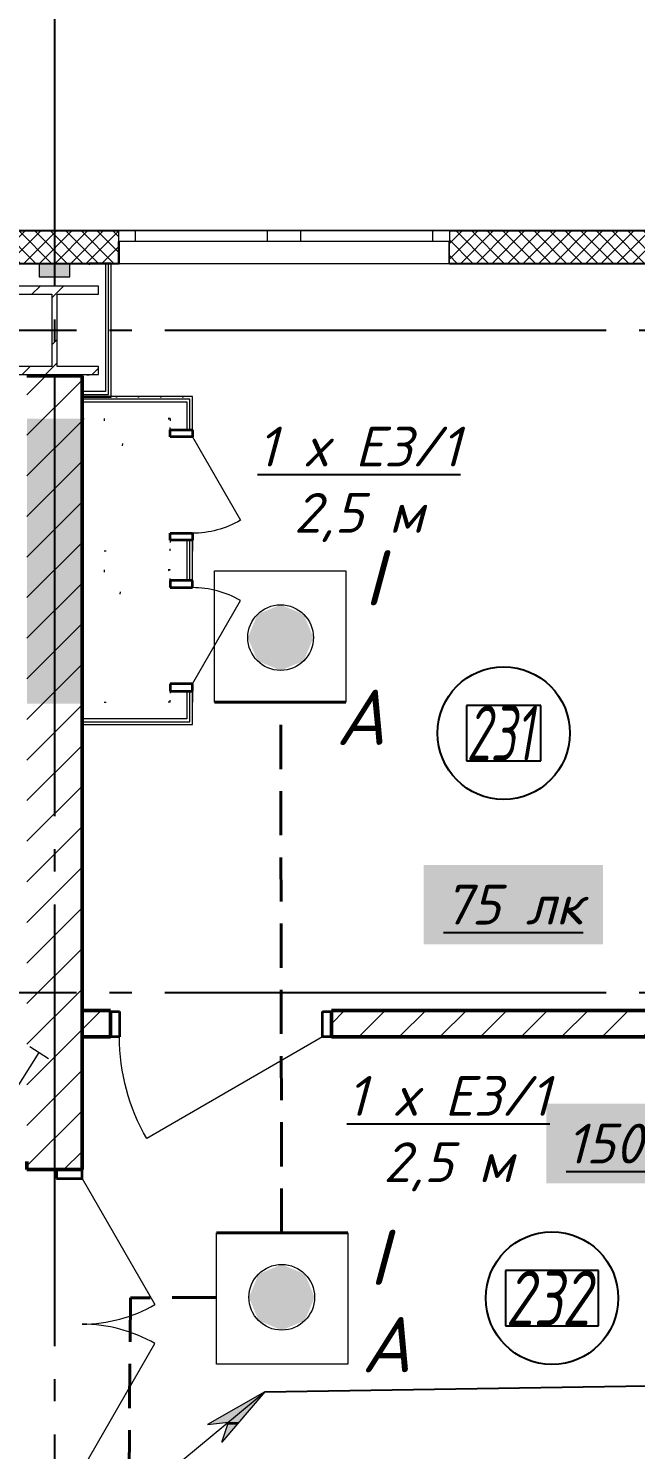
# Model space of a CAD drawing. Header units: millimetres. Extents: x 0 to 1286, y 0 to 420.
# Drawn here: x 520 to 547.5, y 258.9 to 323.3 of the extents above; entities that cross this region are included whole.
import ezdxf

# ---------------------------------------------------------------- set-up
doc = ezdxf.new("R2010")
doc.units = ezdxf.units.MM
for name, pattern in [('JIS_02_2.0', [3, 2, -1]), ('ГОСТ 2.303 5', [24, 20, -1.5, 1, -1.5]), ('СПКБ-0000-000-АР#002$0$Achse', [2300, 0, -800, 1500, 0])]:
    doc.linetypes.add(name, pattern=pattern)
for name, color, linetype in [('Viewport1ForCustomObjects_0', 7, 'Continuous'), ('Viewport2ForCustomObjects_0', 7, 'Continuous'), ('Номер помещения', 7, 'Continuous'), ('СПКБ-0000-000-АР#002$0$Двери ArchiCAD', 7, 'Continuous'), ('СПКБ-0000-000-АР#002$0$Колонны новые', 7, 'Continuous'), ('СПКБ-0000-000-АР#002$0$Окна ArchiCAD', 7, 'Continuous'), ('СПКБ-0000-000-АР#002$0$Перекрытие новые', 7, 'Continuous'), ('СПКБ-0000-000-АР#002$0$Стены', 7, 'Continuous'), ('СПКБ-0000-000-АР#002$0$Фахверк', 7, 'Continuous'), ('Строительные оси', 7, 'Continuous'), ('ЭО_АВАРИЙНОЕ ОСВЕЩЕНИЕ', 7, 'Continuous'), ('ЭО_РАБОЧЕЕ ОСВЕЩЕНИЕ', 7, 'Continuous')]:
    doc.layers.add(name, color=color, linetype=linetype)
for name, color, linetype, lineweight in [('СПКБ-0000-000-АР#002$0$Двери ArchiCAD_Ном._пера__1', 7, 'Continuous', 13), ('СПКБ-0000-000-АР#002$0$Двери ArchiCAD_Ном._пера__20', 1, 'Continuous', 20), ('СПКБ-0000-000-АР#002$0$Колонны новые_Ном._пера__20', 1, 'Continuous', 20), ('СПКБ-0000-000-АР#002$0$Линии_Ном._пера__20', 1, 'Continuous', 20), ('СПКБ-0000-000-АР#002$0$Окна ArchiCAD_Ном._пера__6', 5, 'Continuous', 9), ('СПКБ-0000-000-АР#002$0$Стены_Ном._пера__1', 7, 'Continuous', 13), ('СПКБ-0000-000-АР#002$0$Стены_Ном._пера__20', 1, 'Continuous', 20), ('СПКБ-0000-000-АР#002$0$Текст_Ном._пера__1', 7, 'Continuous', 13), ('СПКБ-0000-000-АР#002$0$Фахверк_Ном._пера__1', 7, 'Continuous', 13)]:
    doc.layers.add(name, color=color, linetype=linetype, lineweight=lineweight)
for name, color, linetype, lineweight, true_color in [('СПКБ-0000-000-АР#002$0$Двери ArchiCAD_Ном._пера__23', 7, 'Continuous', 35, 0xff6600), ('СПКБ-0000-000-АР#002$0$Двери ArchiCAD_Ном._пера__3', 7, 'Continuous', 18, 0xff6600), ('СПКБ-0000-000-АР#002$0$Двери ArchiCAD_Ном._пера__58', 7, 'Continuous', 50, 0xdf0000), ('СПКБ-0000-000-АР#002$0$Колонны новые_Ном._пера__108', 7, 'Continuous', 13, 0xfd8379), ('СПКБ-0000-000-АР#002$0$Окна ArchiCAD_Ном._пера__68', 7, 'Continuous', 20, 0xfd4435), ('СПКБ-0000-000-АР#002$0$Перекрытие новые_Ном._пера__161', 7, 'Continuous', 13, 0xe11606), ('СПКБ-0000-000-АР#002$0$Стены_Ном._пера__58', 7, 'Continuous', 50, 0xdf0000), ('СПКБ-0000-000-АР#002$0$Стены_Ном._пера__68', 7, 'Continuous', 20, 0xfd4435), ('СПКБ-0000-000-АР#002$0$Фахверк_Ном._пера__102', 7, 'Continuous', 13, 0xcccccc)]:
    doc.layers.add(name, color=color, linetype=linetype, lineweight=lineweight, true_color=true_color)
doc.styles.add('1.8', font='isocpeui.ttf', dxfattribs={"height": 1.8})
doc.styles.add('2.5', font='isocpeui.ttf')
doc.styles.add('CustomTextStyle38', font='isocpeui.ttf', dxfattribs={"width": 0.637778, "height": 2.5})
doc.styles.add('CustomTextStyle39', font='isocpeui.ttf', dxfattribs={"width": 0.737234, "height": 2.5})
pattern_1 = [(45, (0, 0), (-35.35534, 35.35534), []), (135, (0, 0), (35.35534, 35.35534), [])]
pattern_2 = [(45, (0, 0), (-91.9239, 91.9239), [])]
pattern_3 = [(0, (0, 0), (0, 173.2051), [0, -100]), (0, (50, 86.6), (0, 173.2051), [0, -100])]

# ---------------------------------------------------------------- blocks, each defined once
blk = doc.blocks.new('*E728')
at = {"layer": 'Номер помещения', "color": 7, "linetype": 'Continuous', "true_color": 0xffffff}
for p, q in [((205.475, 171.869), (202.1, 171.869)), ((202.1, 171.869), (202.1, 169.369)), ((205.475, 169.369), (205.475, 171.869)), ((202.1, 169.369), (205.475, 169.369)), ((202.1, 169.369), (202.1, 169.369)), ((208.076, 146.281), (203.876, 146.281)), ((203.876, 146.281), (203.876, 143.781)), ((208.076, 143.781), (208.076, 146.281)), ((203.876, 143.781), (208.076, 143.781)), ((203.876, 143.781), (203.876, 143.781))]:
    blk.add_line(p, q, dxfattribs=at)
at = {"layer": 'Номер помещения', "color": 6, "linetype": 'Continuous'}
for centre in [(203.787, 170.619), (205.976, 145.031)]:
    blk.add_circle(centre, 3, dxfattribs=at)
at = {"layer": 'Строительные оси', "color": 3, "linetype": 'ГОСТ 2.303 5', "lineweight": 25}
for p, q in [((183.431, 258.857), (183.431, -45.143)), ((280.431, 188.857), (-283.569, 188.857)), ((280.431, 158.857), (-283.569, 158.857))]:
    blk.add_line(p, q, dxfattribs=at)
at = {"layer": 'ЭО_АВАРИЙНОЕ ОСВЕЩЕНИЕ', "color": 7, "lineweight": 0}
for p, q in [((190.687, 177.969), (196.637, 177.969)), ((190.687, 172.019), (190.687, 177.969)), ((196.637, 177.969), (196.637, 172.019)), ((182.322, 156.425), (183.167, 155.89)), ((180.604, 152.779), (182.745, 156.157)), ((190.773, 142.043), (190.773, 147.993)), ((196.723, 147.993), (196.723, 142.043)), ((196.723, 142.043), (190.773, 142.043)), ((186.799, 135.694), (192.971, 140.784)), ((192.971, 140.784), (190.36, 139.306)), ((192.971, 140.784), (191.023, 138.502)), ((190.36, 139.306), (191.317, 139.42)), ((191.023, 138.502), (191.317, 139.42))]:
    blk.add_line(p, q, dxfattribs=at)
at = {"layer": 'ЭО_АВАРИЙНОЕ ОСВЕЩЕНИЕ', "color": 1, "lineweight": 40}
for p, q in [((196.637, 172.019), (190.687, 172.019)), ((190.773, 147.993), (196.723, 147.993))]:
    blk.add_line(p, q, dxfattribs=at)
at = {"layer": 'ЭО_АВАРИЙНОЕ ОСВЕЩЕНИЕ', "color": 1, "linetype": 'JIS_02_2.0', "lineweight": 40}
for p, q in [((193.726, 147.993), (193.684, 172.019)), ((186.878, 145.048), (186.807, 136.694)), ((190.773, 145.059), (186.878, 145.048))]:
    blk.add_line(p, q, dxfattribs=at)
at = {"layer": 'ЭО_АВАРИЙНОЕ ОСВЕЩЕНИЕ', "color": 7, "lineweight": 0}
for centre in [(193.679, 174.944), (193.731, 145.068)]:
    blk.add_circle(centre, 1.488, dxfattribs=at)
at = {"layer": 'ЭО_АВАРИЙНОЕ ОСВЕЩЕНИЕ', "color": 1, "lineweight": 0}
for points in [[(193.679, 176.432), (192.628, 175.996), (194.731, 175.996)], [(192.628, 175.996), (192.192, 174.944), (195.167, 174.944)], [(192.628, 175.996), (194.731, 175.996), (195.167, 174.944)], [(192.192, 174.944), (192.628, 173.893), (194.731, 173.893)], [(192.192, 174.944), (195.167, 174.944), (194.731, 173.893)], [(192.628, 173.893), (194.731, 173.893), (193.679, 173.457)], [(192.679, 146.119), (192.244, 145.068), (195.219, 145.068)], [(193.731, 146.555), (192.679, 146.119), (194.783, 146.119)], [(192.679, 146.119), (194.783, 146.119), (195.219, 145.068)], [(192.244, 145.068), (192.679, 144.016), (194.783, 144.016)], [(192.244, 145.068), (195.219, 145.068), (194.783, 144.016)], [(192.679, 144.016), (194.783, 144.016), (193.731, 143.58)], [(192.971, 140.784), (190.561, 139.42), (191.317, 139.42)], [(192.971, 140.784), (191.317, 139.42), (191.807, 139.42)], [(190.561, 139.42), (191.317, 139.42), (190.36, 139.306)], [(191.281, 139.306), (191.709, 139.306), (191.023, 138.502)], [(191.317, 139.42), (191.281, 139.306), (191.709, 139.306)], [(191.317, 139.42), (191.807, 139.42), (191.709, 139.306)]]:
    blk.add_solid(points, dxfattribs=at)
at = {"layer": 'Номер помещения', "linetype": 'Continuous', "style": 'CustomTextStyle38', "width": 0.637778}
blk.add_text('231', height=2.5, dxfattribs=at).set_placement((202.1, 169.369))
at = {"layer": 'Номер помещения', "color": 7, "linetype": 'Continuous', "style": 'CustomTextStyle39', "width": 0.737234}
blk.add_text('232', height=2.5, dxfattribs=at).set_placement((203.876, 143.781))
blk = doc.blocks.new('СПКБ-0000-000-АР#002$0$Перекрытие_1', base_point=(-24406.7, -2530.4))
at = {"layer": 'СПКБ-0000-000-АР#002$0$Перекрытие новые_Ном._пера__161', "color": 12, "linetype": 'Continuous', "lineweight": 13, "true_color": 0xe11606, "flags": 128}
blk.add_lwpolyline([(-17956.9, 25286.1), (17852.7, 25286.1), (17852.7, 19190.9), (22461.7, 19187.9), (22461.7, 18552.9), (22461.7, 17602.9), (22461.7, 15678), (25022.7, 15678), (25022.7, 12764.4), (19954.3, 12763.6), (19944.2, 10016.9), (25022.7, 10016.9), (25022.7, 7088.9), (22461.7, 7088.9), (22461.7, 5117.1), (22461.7, 4167.1), (22461.7, 3579), (17852.7, 3579), (17852.7, -2530.3), (5844.3, -2530.3)], dxfattribs=at)
blk = doc.blocks.new('СПКБ-0000-000-АР#002$0$Двустворчатое Окно 19')
at = {"layer": 'СПКБ-0000-000-АР#002$0$Окна ArchiCAD_Ном._пера__6', "color": 5, "linetype": 'Continuous', "lineweight": 9}
for p, q in [((-747, 100), (747, 100)), ((-750, 0), (-675, 0)), ((-675, 0), (-675, -50)), ((-675, 0), (-75, 0)), ((-75, -50), (-75, 0)), ((-75, 0), (0, 0)), ((0, 0), (75, 0)), ((75, 0), (75, -50)), ((75, 0), (675, 0)), ((675, -50), (675, 0)), ((675, 0), (750, 0)), ((-750, -50), (750, -50)), ((-675, -50), (-750, -50)), ((-75, -50), (-675, -50)), ((0, -50), (-75, -50)), ((75, -50), (0, -50)), ((675, -50), (75, -50)), ((750, -50), (675, -50))]:
    blk.add_line(p, q, dxfattribs=at)
at = {"layer": 'СПКБ-0000-000-АР#002$0$Окна ArchiCAD_Ном._пера__68', "color": 20, "linetype": 'Continuous', "lineweight": 20, "true_color": 0xfd4435}
for p, q in [((-750, -47), (-750, 0)), ((750, -47), (750, 0)), ((-750, -50), (-750, -47)), ((750, -50), (750, -47))]:
    blk.add_line(p, q, dxfattribs=at)
blk = doc.blocks.new('СПКБ-0000-000-АР#002$0$Стена_3', base_point=(25022.7, 19187.9))
at = {"layer": 'СПКБ-0000-000-АР#002$0$Стены_Ном._пера__68', "linetype": 'Continuous', "lineweight": 20, "true_color": 0xfd4435}
for points in [[(17893.1, 19334.9), (18633.1, 19334.9), (18633.1, 19337.9), (17893.1, 19337.9)], [(20133.1, 19334.9), (25169.7, 19334.9), (25172.7, 19337.9), (20133.1, 19337.9)], [(18636.1, 19187.9), (18636.1, 19287.9), (18633.1, 19287.9), (18633.1, 19190.9), (18633.1, 19187.9)], [(20133.1, 19187.9), (20133.1, 19190.9), (20133.1, 19287.9), (20130.1, 19287.9), (20130.1, 19187.9)], [(17893.1, 19190.9), (17893.1, 19187.9), (18633.1, 19187.9), (18633.1, 19190.9)], [(20133.1, 19190.9), (20133.1, 19187.9), (25022.7, 19187.9), (25025.7, 19190.9)]]:
    blk.add_hatch(color=20, dxfattribs=at).paths.add_polyline_path(points)
h = blk.add_hatch(dxfattribs=at)
h.set_pattern_fill('СЕТКА_5X5_ДИАГОНАЛЬНАЯ', color=20, style=0, pattern_type=2)
h.set_pattern_definition(pattern_1)
h.paths.add_polyline_path([(17893.1, 19190.9), (18633.1, 19190.9), (18633.1, 19287.9), (18633.1, 19334.9), (17893.1, 19334.9)])
h = blk.add_hatch(dxfattribs=at)
h.set_pattern_fill('СЕТКА_5X5_ДИАГОНАЛЬНАЯ', color=20, style=0, pattern_type=2)
h.set_pattern_definition(pattern_1)
h.paths.add_polyline_path([(20133.1, 19334.9), (20133.1, 19287.9), (20133.1, 19190.9), (25025.7, 19190.9), (25169.7, 19334.9)])
at = {"layer": 'СПКБ-0000-000-АР#002$0$Стены_Ном._пера__68', "color": 20, "linetype": 'Continuous', "lineweight": 20, "true_color": 0xfd4435}
for p, q in [((18633.1, 19334.9), (17893.1, 19334.9)), ((18633.1, 19337.9), (18633.1, 19334.9)), ((18633.1, 19334.9), (18633.1, 19287.9)), ((20133.1, 19337.9), (20133.1, 19334.9)), ((25169.7, 19334.9), (20133.1, 19334.9)), ((20133.1, 19334.9), (20133.1, 19287.9)), ((18633.1, 19287.9), (18636.1, 19287.9)), ((18633.1, 19190.9), (18633.1, 19287.9)), ((18636.1, 19287.9), (18636.1, 19187.9)), ((20130.1, 19287.9), (20130.1, 19187.9)), ((20133.1, 19287.9), (20130.1, 19287.9)), ((20133.1, 19190.9), (20133.1, 19287.9)), ((17893.1, 19190.9), (18633.1, 19190.9)), ((18633.1, 19187.9), (18636.1, 19187.9)), ((20133.1, 19187.9), (20130.1, 19187.9)), ((20133.1, 19190.9), (25025.7, 19190.9))]:
    blk.add_line(p, q, dxfattribs=at)
at = {"layer": 'СПКБ-0000-000-АР#002$0$Стены_Ном._пера__68', "color": 20, "linetype": 'Continuous', "lineweight": 20, "true_color": 0xfd4435, "flags": 128}
for points in [[(18633.1, 19337.9), (17893.1, 19337.9)], [(17893.1, 19337.9), (17893.1, 19187.9)], [(25172.7, 19337.9), (20133.1, 19337.9)], [(17893.1, 19187.9), (18633.1, 19187.9)], [(20133.1, 19187.9), (25022.7, 19187.9)]]:
    blk.add_lwpolyline(points, dxfattribs=at)
at = {"layer": 'СПКБ-0000-000-АР#002$0$Окна ArchiCAD', "color": 5, "linetype": 'Continuous', "lineweight": 9, "zscale": 1000, "rotation": 180}
blk.add_blockref('СПКБ-0000-000-АР#002$0$Двустворчатое Окно 19', (19383.1, 19287.9), dxfattribs=at)
blk = doc.blocks.new('СПКБ-0000-000-АР#002$0$Двупольная Дверь 19')
at = {"layer": 'СПКБ-0000-000-АР#002$0$Двери ArchiCAD_Ном._пера__23', "color": 30, "linetype": 'Continuous', "lineweight": 35, "true_color": 0xff6600}
for p, q in [((-660, 0), (-700, 0)), ((-700, 0), (-700, -115)), ((-660, -115), (-660, 0)), ((700, 0), (660, 0)), ((660, 0), (660, -115)), ((700, -115), (700, 0)), ((-700, -115), (-660, -115)), ((660, -115), (700, -115))]:
    blk.add_line(p, q, dxfattribs=at)
at = {"layer": 'СПКБ-0000-000-АР#002$0$Двери ArchiCAD_Ном._пера__3', "color": 30, "linetype": 'Continuous', "lineweight": 18, "true_color": 0xff6600}
for p, q in [((-660, 0), (-88.4, 330)), ((660, 0), (88.4, 330))]:
    blk.add_line(p, q, dxfattribs=at)
for centre, start, end in [((-660, 0), 0, 30), ((660, 0), 150, 180)]:
    blk.add_arc(centre, 660, start, end, dxfattribs=at)
at = {"layer": 'СПКБ-0000-000-АР#002$0$Двери ArchiCAD_Ном._пера__58', "color": 12, "linetype": 'Continuous', "lineweight": 50, "true_color": 0xdf0000}
for p, q in [((-700, 0), (-737, 0)), ((-700, 0), (-700, -115)), ((700, 0), (700, -115)), ((700, 0), (737, 0)), ((-700, -115), (-700, -250)), ((700, -115), (700, -250)), ((-700, -250), (-737, -250)), ((700, -250), (737, -250))]:
    blk.add_line(p, q, dxfattribs=at)
blk = doc.blocks.new('СПКБ-0000-000-АР#002$0$Стена_16', base_point=(18343.1, 18680.7))
at = {"layer": 'СПКБ-0000-000-АР#002$0$Стены_Ном._пера__20', "linetype": 'Continuous', "lineweight": 20}
h = blk.add_hatch(dxfattribs=at)
h.set_pattern_fill('КИРПИЧ_ОБЫКНОВЕННЫЙ', color=1, style=0, pattern_type=2)
h.set_pattern_definition(pattern_2)
h.paths.add_polyline_path([(18468.1, 18680.7), (18218.1, 18680.7), (18218.1, 15085.6), (18353.1, 15085.6), (18468.1, 15085.6)])
at = {"layer": 'СПКБ-0000-000-АР#002$0$Стены_Ном._пера__58', "color": 12, "linetype": 'Continuous', "lineweight": 50, "true_color": 0xdf0000}
for p, q in [((18353.1, 15085.6), (18218.1, 15085.6)), ((18468.1, 15085.6), (18353.1, 15085.6)), ((18468.1, 15085.6), (18468.1, 15122.6))]:
    blk.add_line(p, q, dxfattribs=at)
at = {"layer": 'СПКБ-0000-000-АР#002$0$Стены_Ном._пера__58', "color": 12, "linetype": 'Continuous', "lineweight": 50, "true_color": 0xdf0000, "flags": 128}
for points in [[(18468.1, 18680.7), (18218.1, 18680.7)], [(18468.1, 15085.6), (18468.1, 18680.7)]]:
    blk.add_lwpolyline(points, dxfattribs=at)
at = {"layer": 'СПКБ-0000-000-АР#002$0$Двери ArchiCAD', "color": 21, "linetype": 'Continuous', "lineweight": 18, "true_color": 0xff9955, "zscale": 1000, "rotation": 270}
blk.add_blockref('СПКБ-0000-000-АР#002$0$Двупольная Дверь 19', (18468.1, 14385.6), dxfattribs=at)
blk = doc.blocks.new('СПКБ-0000-000-АР#002$0$Однопольная Дверь 19')
at = {"layer": 'СПКБ-0000-000-АР#002$0$Двери ArchiCAD_Ном._пера__23', "color": 30, "linetype": 'Continuous', "lineweight": 35, "true_color": 0xff6600}
for p, q in [((-460, 0), (-500, 0)), ((-500, 0), (-500, -115)), ((-460, -115), (-460, 0)), ((500, 0), (460, 0)), ((460, 0), (460, -115)), ((500, -115), (500, 0)), ((-500, -115), (-460, -115)), ((460, -115), (500, -115))]:
    blk.add_line(p, q, dxfattribs=at)
at = {"layer": 'СПКБ-0000-000-АР#002$0$Двери ArchiCAD_Ном._пера__3', "color": 30, "linetype": 'Continuous', "lineweight": 18, "true_color": 0xff6600}
blk.add_line((460, 0), (-336.7, 460), dxfattribs=at)
blk.add_arc((460, 0), 920, 150, 180, dxfattribs=at)
at = {"layer": 'СПКБ-0000-000-АР#002$0$Двери ArchiCAD_Ном._пера__58', "color": 12, "linetype": 'Continuous', "lineweight": 50, "true_color": 0xdf0000}
for p, q in [((-500, 0), (-537, 0)), ((-500, 0), (-500, -115)), ((500, 0), (500, -115)), ((500, 0), (537, 0)), ((-500, -120), (-537, -120)), ((-500, -115), (-500, -120)), ((500, -115), (500, -120)), ((500, -120), (537, -120))]:
    blk.add_line(p, q, dxfattribs=at)
blk = doc.blocks.new('СПКБ-0000-000-АР#002$0$Стена_17', base_point=(22461.7, 15686))
at = {"layer": 'СПКБ-0000-000-АР#002$0$Стены_Ном._пера__20', "linetype": 'Continuous', "lineweight": 20}
h = blk.add_hatch(dxfattribs=at)
h.set_pattern_fill('КИРПИЧ_ОБЫКНОВЕННЫЙ', color=1, style=0, pattern_type=2)
h.set_pattern_definition(pattern_2)
h.paths.add_polyline_path([(18468.1, 15806), (18468.1, 15686), (18597.8, 15686), (18597.8, 15801), (18597.8, 15806)])
h = blk.add_hatch(dxfattribs=at)
h.set_pattern_fill('КИРПИЧ_ОБЫКНОВЕННЫЙ', color=1, style=0, pattern_type=2)
h.set_pattern_definition(pattern_2)
h.paths.add_polyline_path([(22461.7, 15806), (19597.8, 15806), (19597.8, 15801), (19597.8, 15686), (22461.7, 15686)])
at = {"layer": 'СПКБ-0000-000-АР#002$0$Стены_Ном._пера__58', "color": 12, "linetype": 'Continuous', "lineweight": 50, "true_color": 0xdf0000}
for p, q in [((18597.8, 15806), (18560.8, 15806)), ((18597.8, 15801), (18597.8, 15806)), ((18597.8, 15686), (18597.8, 15801)), ((19597.8, 15806), (19634.8, 15806)), ((19597.8, 15801), (19597.8, 15806)), ((19597.8, 15686), (19597.8, 15801)), ((18597.8, 15686), (18560.8, 15686)), ((19597.8, 15686), (19634.8, 15686))]:
    blk.add_line(p, q, dxfattribs=at)
at = {"layer": 'СПКБ-0000-000-АР#002$0$Стены_Ном._пера__58', "color": 12, "linetype": 'Continuous', "lineweight": 50, "true_color": 0xdf0000, "flags": 128}
for points in [[(18597.8, 15806), (18468.1, 15806)], [(18468.1, 15806), (18468.1, 15686)], [(22461.7, 15806), (19597.8, 15806)], [(22461.7, 15686), (22461.7, 15806)], [(18468.1, 15686), (18597.8, 15686)], [(19597.8, 15686), (22461.7, 15686)]]:
    blk.add_lwpolyline(points, dxfattribs=at)
at = {"layer": 'СПКБ-0000-000-АР#002$0$Двери ArchiCAD', "color": 21, "linetype": 'Continuous', "lineweight": 18, "true_color": 0xff9955, "xscale": -1, "zscale": 1000, "rotation": 180}
blk.add_blockref('СПКБ-0000-000-АР#002$0$Однопольная Дверь 19', (19097.8, 15686), dxfattribs=at)
blk = doc.blocks.new('СПКБ-0000-000-АР#002$0$Стена_203', base_point=(18499.8, 19192.5))
at = {"layer": 'СПКБ-0000-000-АР#002$0$Стены_Ном._пера__20', "linetype": 'Continuous', "lineweight": 20}
h = blk.add_hatch(dxfattribs=at)
h.set_pattern_fill('ШТУКАТУРКА', color=1, style=0, pattern_type=2)
h.set_pattern_definition(pattern_3)
h.paths.add_polyline_path([(18574.8, 19192.5), (18574.8, 18608.6), (18587.8, 18595.6), (18587.8, 19192.5)])
h = blk.add_hatch(dxfattribs=at)
h.set_pattern_fill('ШТУКАТУРКА', color=1, style=0, pattern_type=2)
h.set_pattern_definition(pattern_3)
h.paths.add_polyline_path([(18599.8, 18583.6), (18599.8, 19192.5), (18587.8, 19192.5), (18587.8, 18595.6)])
at = {"layer": 'СПКБ-0000-000-АР#002$0$Стены_Ном._пера__1', "color": 7, "linetype": 'СПКБ-0000-000-АР#002$0$Achse', "lineweight": 13, "flags": 128}
blk.add_lwpolyline([(18499.8, 19192.5), (18499.8, 18683.6)], dxfattribs=at)
at = {"layer": 'СПКБ-0000-000-АР#002$0$Стены_Ном._пера__1', "color": 7, "linetype": 'Continuous', "lineweight": 13, "flags": 128}
blk.add_lwpolyline([(18499.8, 19192.5), (18574.8, 19192.5)], dxfattribs=at)
at = {"layer": 'СПКБ-0000-000-АР#002$0$Стены_Ном._пера__20', "color": 1, "linetype": 'Continuous', "lineweight": 20, "flags": 128}
for points in [[(18574.8, 19192.5), (18587.8, 19192.5)], [(18587.8, 19192.5), (18599.8, 19192.5)], [(18599.8, 18583.6), (18599.8, 19192.5)]]:
    blk.add_lwpolyline(points, dxfattribs=at)
at = {"layer": 'СПКБ-0000-000-АР#002$0$Стены_Ном._пера__68', "color": 20, "linetype": 'Continuous', "lineweight": 20, "true_color": 0xfd4435}
for p, q in [((18574.8, 19192.5), (18574.8, 18608.6)), ((18587.8, 18595.6), (18587.8, 19192.5))]:
    blk.add_line(p, q, dxfattribs=at)
blk = doc.blocks.new('СПКБ-0000-000-АР#002$0$Стена_206', base_point=(18468.1, 18683.6))
at = {"layer": 'СПКБ-0000-000-АР#002$0$Стены_Ном._пера__20', "linetype": 'Continuous', "lineweight": 20}
h = blk.add_hatch(dxfattribs=at)
h.set_pattern_fill('ШТУКАТУРКА', color=1, style=0, pattern_type=2)
h.set_pattern_definition(pattern_3)
h.paths.add_polyline_path([(18574.8, 18608.6), (18468.1, 18608.6), (18468.1, 18595.6), (18587.8, 18595.6)])
h = blk.add_hatch(dxfattribs=at)
h.set_pattern_fill('ШТУКАТУРКА', color=1, style=0, pattern_type=2)
h.set_pattern_definition(pattern_3)
h.paths.add_polyline_path([(18468.1, 18583.6), (18599.8, 18583.6), (18587.8, 18595.6), (18468.1, 18595.6)])
at = {"layer": 'СПКБ-0000-000-АР#002$0$Стены_Ном._пера__1', "color": 7, "linetype": 'СПКБ-0000-000-АР#002$0$Achse', "lineweight": 13, "flags": 128}
blk.add_lwpolyline([(18499.8, 18683.6), (18468.1, 18683.6)], dxfattribs=at)
at = {"layer": 'СПКБ-0000-000-АР#002$0$Стены_Ном._пера__1', "color": 7, "linetype": 'Continuous', "lineweight": 13, "flags": 128}
blk.add_lwpolyline([(18468.1, 18683.6), (18468.1, 18608.6)], dxfattribs=at)
at = {"layer": 'СПКБ-0000-000-АР#002$0$Стены_Ном._пера__20', "color": 1, "linetype": 'Continuous', "lineweight": 20, "flags": 128}
for points in [[(18468.1, 18608.6), (18468.1, 18595.6)], [(18468.1, 18595.6), (18468.1, 18583.6)], [(18468.1, 18583.6), (18599.8, 18583.6)]]:
    blk.add_lwpolyline(points, dxfattribs=at)
at = {"layer": 'СПКБ-0000-000-АР#002$0$Стены_Ном._пера__68', "color": 20, "linetype": 'Continuous', "lineweight": 20, "true_color": 0xfd4435}
for p, q in [((18574.8, 18608.6), (18468.1, 18608.6)), ((18468.1, 18595.6), (18587.8, 18595.6))]:
    blk.add_line(p, q, dxfattribs=at)
blk = doc.blocks.new('СПКБ-0000-000-АР#002$0$Стена_207', base_point=(18468.1, 17201.4))
at = {"layer": 'СПКБ-0000-000-АР#002$0$Стены_Ном._пера__20', "linetype": 'Continuous', "lineweight": 20}
h = blk.add_hatch(dxfattribs=at)
h.set_pattern_fill('ШТУКАТУРКА', color=1, style=0, pattern_type=2)
h.set_pattern_definition(pattern_3)
h.paths.add_polyline_path([(18942.9, 17126.4), (18468.1, 17126.4), (18468.1, 17113.4), (18955.9, 17113.4)])
h = blk.add_hatch(dxfattribs=at)
h.set_pattern_fill('ШТУКАТУРКА', color=1, style=0, pattern_type=2)
h.set_pattern_definition(pattern_3)
h.paths.add_polyline_path([(18468.1, 17101.4), (18967.9, 17101.4), (18955.9, 17113.4), (18468.1, 17113.4)])
at = {"layer": 'СПКБ-0000-000-АР#002$0$Стены_Ном._пера__1', "color": 7, "linetype": 'СПКБ-0000-000-АР#002$0$Achse', "lineweight": 13, "flags": 128}
blk.add_lwpolyline([(18867.9, 17201.4), (18468.1, 17201.4)], dxfattribs=at)
at = {"layer": 'СПКБ-0000-000-АР#002$0$Стены_Ном._пера__1', "color": 7, "linetype": 'Continuous', "lineweight": 13, "flags": 128}
blk.add_lwpolyline([(18468.1, 17201.4), (18468.1, 17126.4)], dxfattribs=at)
at = {"layer": 'СПКБ-0000-000-АР#002$0$Стены_Ном._пера__20', "color": 1, "linetype": 'Continuous', "lineweight": 20, "flags": 128}
for points in [[(18468.1, 17126.4), (18468.1, 17113.4)], [(18468.1, 17113.4), (18468.1, 17101.4)], [(18468.1, 17101.4), (18967.9, 17101.4)]]:
    blk.add_lwpolyline(points, dxfattribs=at)
at = {"layer": 'СПКБ-0000-000-АР#002$0$Стены_Ном._пера__68', "color": 20, "linetype": 'Continuous', "lineweight": 20, "true_color": 0xfd4435}
for p, q in [((18942.9, 17126.4), (18468.1, 17126.4)), ((18468.1, 17113.4), (18955.9, 17113.4))]:
    blk.add_line(p, q, dxfattribs=at)
blk = doc.blocks.new('СПКБ-0000-000-АР#002$0$Стена_208', base_point=(18867.9, 18486.8))
at = {"layer": 'СПКБ-0000-000-АР#002$0$Стены_Ном._пера__20', "linetype": 'Continuous', "lineweight": 20}
h = blk.add_hatch(dxfattribs=at)
h.set_pattern_fill('ШТУКАТУРКА', color=1, style=0, pattern_type=2)
h.set_pattern_definition(pattern_3)
h.paths.add_polyline_path([(18967.9, 18586.8), (18468.1, 18586.8), (18468.1, 18574.8), (18955.9, 18574.8)])
h = blk.add_hatch(dxfattribs=at)
h.set_pattern_fill('ШТУКАТУРКА', color=1, style=0, pattern_type=2)
h.set_pattern_definition(pattern_3)
h.paths.add_polyline_path([(18468.1, 18561.8), (18942.9, 18561.8), (18955.9, 18574.8), (18468.1, 18574.8)])
at = {"layer": 'СПКБ-0000-000-АР#002$0$Стены_Ном._пера__1', "color": 7, "linetype": 'Continuous', "lineweight": 13, "flags": 128}
blk.add_lwpolyline([(18468.1, 18486.8), (18468.1, 18561.8)], dxfattribs=at)
at = {"layer": 'СПКБ-0000-000-АР#002$0$Стены_Ном._пера__1', "color": 7, "linetype": 'СПКБ-0000-000-АР#002$0$Achse', "lineweight": 13, "flags": 128}
blk.add_lwpolyline([(18468.1, 18486.8), (18867.9, 18486.8)], dxfattribs=at)
at = {"layer": 'СПКБ-0000-000-АР#002$0$Стены_Ном._пера__20', "color": 1, "linetype": 'Continuous', "lineweight": 20, "flags": 128}
for points in [[(18967.9, 18586.8), (18468.1, 18586.8)], [(18468.1, 18574.8), (18468.1, 18586.8)], [(18468.1, 18561.8), (18468.1, 18574.8)]]:
    blk.add_lwpolyline(points, dxfattribs=at)
at = {"layer": 'СПКБ-0000-000-АР#002$0$Стены_Ном._пера__68', "color": 20, "linetype": 'Continuous', "lineweight": 20, "true_color": 0xfd4435}
for p, q in [((18955.9, 18574.8), (18468.1, 18574.8)), ((18468.1, 18561.8), (18942.9, 18561.8))]:
    blk.add_line(p, q, dxfattribs=at)
blk = doc.blocks.new('СПКБ-0000-000-АР#002$0$Металлическая Дверь 19')
at = {"layer": 'СПКБ-0000-000-АР#002$0$Двери ArchiCAD_Ном._пера__1', "color": 7, "linetype": 'Continuous', "lineweight": 13}
for p, q in [((-250, -100), (-250, -25)), ((250, -100), (250, -25))]:
    blk.add_line(p, q, dxfattribs=at)
at = {"layer": 'СПКБ-0000-000-АР#002$0$Двери ArchiCAD_Ном._пера__1', "color": 7, "linetype": 'СПКБ-0000-000-АР#002$0$Achse', "lineweight": 13}
for p, q in [((-250, -100), (-300, -100)), ((250, -100), (300, -100))]:
    blk.add_line(p, q, dxfattribs=at)
at = {"layer": 'СПКБ-0000-000-АР#002$0$Двери ArchiCAD_Ном._пера__20', "color": 1, "linetype": 'Continuous', "lineweight": 20}
for p, q in [((-250, -12), (-250, 0)), ((250, -12), (250, 0)), ((-250, 0), (-300, 0)), ((-250, -25), (-250, -12)), ((250, 0), (300, 0)), ((250, -25), (250, -12))]:
    blk.add_line(p, q, dxfattribs=at)
at = {"layer": 'СПКБ-0000-000-АР#002$0$Двери ArchiCAD_Ном._пера__23', "color": 30, "linetype": 'Continuous', "lineweight": 35, "true_color": 0xff6600}
for p, q in [((-218, 0), (-250, 0)), ((-250, 0), (-250, -100)), ((-218, -100), (-218, 0)), ((250, 0), (218, 0)), ((218, 0), (218, -100)), ((250, -100), (250, 0)), ((-250, -100), (-218, -100)), ((218, -100), (250, -100))]:
    blk.add_line(p, q, dxfattribs=at)
at = {"layer": 'СПКБ-0000-000-АР#002$0$Двери ArchiCAD_Ном._пера__3', "color": 30, "linetype": 'Continuous', "lineweight": 18, "true_color": 0xff6600}
blk.add_line((218, 0), (-159.6, 218), dxfattribs=at)
blk.add_arc((218, 0), 436, 150, 180, dxfattribs=at)
blk = doc.blocks.new('СПКБ-0000-000-АР#002$0$Металлическая Дверь 19_2')
at = {"layer": 'СПКБ-0000-000-АР#002$0$Двери ArchiCAD_Ном._пера__1', "color": 7, "linetype": 'Continuous', "lineweight": 13}
for p, q in [((-250, -25), (-250, -100)), ((250, -25), (250, -100))]:
    blk.add_line(p, q, dxfattribs=at)
at = {"layer": 'СПКБ-0000-000-АР#002$0$Двери ArchiCAD_Ном._пера__1', "color": 7, "linetype": 'СПКБ-0000-000-АР#002$0$Achse', "lineweight": 13}
for p, q in [((-250, -100), (-300, -100)), ((250, -100), (300, -100))]:
    blk.add_line(p, q, dxfattribs=at)
at = {"layer": 'СПКБ-0000-000-АР#002$0$Двери ArchiCAD_Ном._пера__20', "color": 1, "linetype": 'Continuous', "lineweight": 20}
for p, q in [((-250, 0), (-300, 0)), ((-250, 0), (-250, -12)), ((250, 0), (250, -12)), ((250, 0), (300, 0)), ((-250, -12), (-250, -25)), ((250, -12), (250, -25))]:
    blk.add_line(p, q, dxfattribs=at)
at = {"layer": 'СПКБ-0000-000-АР#002$0$Двери ArchiCAD_Ном._пера__23', "color": 30, "linetype": 'Continuous', "lineweight": 35, "true_color": 0xff6600}
for p, q in [((-218, 0), (-250, 0)), ((-250, 0), (-250, -100)), ((-218, -100), (-218, 0)), ((250, 0), (218, 0)), ((218, 0), (218, -100)), ((250, -100), (250, 0)), ((-250, -100), (-218, -100)), ((218, -100), (250, -100))]:
    blk.add_line(p, q, dxfattribs=at)
at = {"layer": 'СПКБ-0000-000-АР#002$0$Двери ArchiCAD_Ном._пера__3', "color": 30, "linetype": 'Continuous', "lineweight": 18, "true_color": 0xff6600}
blk.add_line((218, 0), (-159.6, 218), dxfattribs=at)
blk.add_arc((218, 0), 436, 150, 180, dxfattribs=at)
blk = doc.blocks.new('СПКБ-0000-000-АР#002$0$Стена_209', base_point=(18867.9, 17201.4))
at = {"layer": 'СПКБ-0000-000-АР#002$0$Стены_Ном._пера__20', "linetype": 'Continuous', "lineweight": 20}
h = blk.add_hatch(dxfattribs=at)
h.set_pattern_fill('ШТУКАТУРКА', color=1, style=0, pattern_type=2)
h.set_pattern_definition(pattern_3)
h.paths.add_polyline_path([(18955.9, 18574.8), (18942.9, 18561.8), (18942.9, 18435.3), (18955.9, 18435.3)])
h = blk.add_hatch(dxfattribs=at)
h.set_pattern_fill('ШТУКАТУРКА', color=1, style=0, pattern_type=2)
h.set_pattern_definition(pattern_3)
h.paths.add_polyline_path([(18955.9, 18574.8), (18955.9, 18435.3), (18967.9, 18435.3), (18967.9, 18586.8)])
h = blk.add_hatch(dxfattribs=at)
h.set_pattern_fill('ШТУКАТУРКА', color=1, style=0, pattern_type=2)
h.set_pattern_definition(pattern_3)
h.paths.add_polyline_path([(18942.9, 17935.3), (18942.9, 17752.7), (18955.9, 17752.7), (18955.9, 17935.3)])
h = blk.add_hatch(dxfattribs=at)
h.set_pattern_fill('ШТУКАТУРКА', color=1, style=0, pattern_type=2)
h.set_pattern_definition(pattern_3)
h.paths.add_polyline_path([(18967.9, 17935.3), (18955.9, 17935.3), (18955.9, 17752.7), (18967.9, 17752.7)])
h = blk.add_hatch(dxfattribs=at)
h.set_pattern_fill('ШТУКАТУРКА', color=1, style=0, pattern_type=2)
h.set_pattern_definition(pattern_3)
h.paths.add_polyline_path([(18955.9, 17252.7), (18942.9, 17252.7), (18942.9, 17126.4), (18955.9, 17113.4)])
h = blk.add_hatch(dxfattribs=at)
h.set_pattern_fill('ШТУКАТУРКА', color=1, style=0, pattern_type=2)
h.set_pattern_definition(pattern_3)
h.paths.add_polyline_path([(18955.9, 17252.7), (18955.9, 17113.4), (18967.9, 17101.4), (18967.9, 17252.7)])
at = {"layer": 'СПКБ-0000-000-АР#002$0$Стены_Ном._пера__1', "color": 7, "linetype": 'СПКБ-0000-000-АР#002$0$Achse', "lineweight": 13}
for p, q in [((18867.9, 18435.3), (18867.9, 18485.3)), ((18867.9, 17935.3), (18867.9, 17885.3)), ((18867.9, 17752.7), (18867.9, 17802.7)), ((18867.9, 17252.7), (18867.9, 17202.7))]:
    blk.add_line(p, q, dxfattribs=at)
at = {"layer": 'СПКБ-0000-000-АР#002$0$Стены_Ном._пера__1', "color": 7, "linetype": 'Continuous', "lineweight": 13}
for p, q in [((18867.9, 18435.3), (18942.9, 18435.3)), ((18867.9, 17935.3), (18942.9, 17935.3)), ((18942.9, 17752.7), (18867.9, 17752.7)), ((18942.9, 17252.7), (18867.9, 17252.7))]:
    blk.add_line(p, q, dxfattribs=at)
at = {"layer": 'СПКБ-0000-000-АР#002$0$Стены_Ном._пера__1', "color": 7, "linetype": 'СПКБ-0000-000-АР#002$0$Achse', "lineweight": 13, "flags": 128}
for points in [[(18867.9, 18486.8), (18867.9, 18435.3)], [(18867.9, 17935.3), (18867.9, 17752.7)], [(18867.9, 17252.7), (18867.9, 17201.4)]]:
    blk.add_lwpolyline(points, dxfattribs=at)
at = {"layer": 'СПКБ-0000-000-АР#002$0$Стены_Ном._пера__20', "color": 1, "linetype": 'Continuous', "lineweight": 20}
for p, q in [((18967.9, 18435.3), (18967.9, 18485.3)), ((18942.9, 18435.3), (18955.9, 18435.3)), ((18955.9, 18435.3), (18967.9, 18435.3)), ((18942.9, 17935.3), (18955.9, 17935.3)), ((18955.9, 17935.3), (18967.9, 17935.3)), ((18967.9, 17935.3), (18967.9, 17885.3)), ((18967.9, 17752.7), (18967.9, 17802.7)), ((18955.9, 17752.7), (18942.9, 17752.7)), ((18967.9, 17752.7), (18955.9, 17752.7)), ((18955.9, 17252.7), (18942.9, 17252.7)), ((18967.9, 17252.7), (18955.9, 17252.7)), ((18967.9, 17252.7), (18967.9, 17202.7))]:
    blk.add_line(p, q, dxfattribs=at)
at = {"layer": 'СПКБ-0000-000-АР#002$0$Стены_Ном._пера__20', "color": 1, "linetype": 'Continuous', "lineweight": 20, "flags": 128}
for points in [[(18967.9, 18435.3), (18967.9, 18586.8)], [(18967.9, 17752.7), (18967.9, 17935.3)], [(18967.9, 17101.4), (18967.9, 17252.7)]]:
    blk.add_lwpolyline(points, dxfattribs=at)
at = {"layer": 'СПКБ-0000-000-АР#002$0$Стены_Ном._пера__68', "color": 20, "linetype": 'Continuous', "lineweight": 20, "true_color": 0xfd4435}
for p, q in [((18942.9, 18561.8), (18942.9, 18435.3)), ((18955.9, 18435.3), (18955.9, 18574.8)), ((18942.9, 17935.3), (18942.9, 17752.7)), ((18955.9, 17752.7), (18955.9, 17935.3)), ((18942.9, 17252.7), (18942.9, 17126.4)), ((18955.9, 17113.4), (18955.9, 17252.7))]:
    blk.add_line(p, q, dxfattribs=at)
at = {"layer": 'СПКБ-0000-000-АР#002$0$Двери ArchiCAD', "color": 21, "linetype": 'Continuous', "lineweight": 18, "true_color": 0xff9955, "xscale": -1, "zscale": 1000, "rotation": 270}
blk.add_blockref('СПКБ-0000-000-АР#002$0$Металлическая Дверь 19', (18967.9, 18185.3), dxfattribs=at)
at = {"layer": 'СПКБ-0000-000-АР#002$0$Двери ArchiCAD', "color": 21, "linetype": 'Continuous', "lineweight": 18, "true_color": 0xff9955, "zscale": 1000, "rotation": 270}
blk.add_blockref('СПКБ-0000-000-АР#002$0$Металлическая Дверь 19_2', (18967.9, 17502.7), dxfattribs=at)
blk = doc.blocks.new('СПКБ-0000-000-АР#002$0$Колонна_99', base_point=(18343.1, 18885.7))
at = {"layer": 'СПКБ-0000-000-АР#002$0$Колонны новые_Ном._пера__108', "linetype": 'Continuous', "lineweight": 13, "true_color": 0xfd8379}
h = blk.add_hatch(dxfattribs=at)
h.set_pattern_fill('СТАЛЬ', color=11, style=0, pattern_type=2)
h.set_pattern_definition([(45, (0, 0), (-159.099, 159.099), []), (45, (-53.03, 53.03), (-159.099, 159.099), [])])
h.paths.add_polyline_path([(18143.1, 18685.7), (18543.1, 18685.7), (18543.1, 18722.4), (18354.8, 18722.4), (18354.8, 19049.1), (18543.1, 19049.1), (18543.1, 19085.7), (18143.1, 19085.7), (18143.1, 19049.1), (18331.4, 19049.1), (18331.4, 18722.4), (18143.1, 18722.4)])
at = {"layer": 'СПКБ-0000-000-АР#002$0$Колонны новые_Ном._пера__20', "color": 1, "linetype": 'Continuous', "lineweight": 20}
for p, q in [((18543.1, 19085.7), (18143.1, 19085.7)), ((18143.1, 19085.7), (18143.1, 19049.1)), ((18543.1, 19049.1), (18543.1, 19085.7)), ((18143.1, 19049.1), (18331.4, 19049.1)), ((18331.4, 19049.1), (18331.4, 18722.4)), ((18354.8, 18722.4), (18354.8, 19049.1)), ((18354.8, 19049.1), (18543.1, 19049.1)), ((18331.4, 18722.4), (18143.1, 18722.4)), ((18143.1, 18722.4), (18143.1, 18685.7)), ((18143.1, 18685.7), (18543.1, 18685.7)), ((18543.1, 18722.4), (18354.8, 18722.4)), ((18543.1, 18685.7), (18543.1, 18722.4))]:
    blk.add_line(p, q, dxfattribs=at)
blk = doc.blocks.new('СПКБ-0000-000-АР#002$0$Колонна_138', base_point=(18343.1, 19157.7))
at = {"layer": 'СПКБ-0000-000-АР#002$0$Фахверк_Ном._пера__102', "linetype": 'Continuous', "lineweight": 13, "true_color": 0xcccccc}
blk.add_hatch(color=254, dxfattribs=at).paths.add_polyline_path([(18413.1, 19187.7), (18273.1, 19187.7), (18273.1, 19127.7), (18413.1, 19127.7)])
at = {"layer": 'СПКБ-0000-000-АР#002$0$Фахверк_Ном._пера__1', "color": 7, "linetype": 'Continuous', "lineweight": 13, "flags": 128}
blk.add_lwpolyline([(18413.1, 19187.7), (18273.1, 19187.7), (18273.1, 19127.7), (18413.1, 19127.7)], close=True, dxfattribs=at)
blk = doc.blocks.new('*E727')
at = {"layer": 'СПКБ-0000-000-АР#002$0$Текст_Ном._пера__1', "linetype": 'Continuous', "lineweight": 13}
blk.add_hatch(color=7, dxfattribs=at).paths.add_polyline_path([(461, 233.525), (458.5, 233.525), (458.5, 220.609), (461, 220.609)])
at = {"layer": 'СПКБ-0000-000-АР#002$0$Линии_Ном._пера__20', "color": 1, "linetype": 'СПКБ-0000-000-АР#002$0$Achse', "lineweight": 20}
for p, q in [((464.998, 233.525), (461.998, 233.525)), ((461.998, 233.525), (461.998, 227.525)), ((464.998, 233.525), (462.837, 232.388)), ((464.998, 227.525), (464.998, 233.525)), ((462.837, 232.388), (461.998, 227.525)), ((461.998, 227.525), (464.998, 227.525)), ((464.998, 226.671), (461.998, 226.671)), ((461.998, 226.671), (461.998, 220.671)), ((464.998, 226.671), (462.731, 225.672)), ((464.998, 220.671), (464.998, 226.671)), ((462.731, 225.672), (461.998, 220.671)), ((461.998, 220.671), (464.998, 220.671))]:
    blk.add_line(p, q, dxfattribs=at)
at = {"layer": 'СПКБ-0000-000-АР#002$0$Колонны новые', "color": 1, "lineweight": 20, "xscale": 0.01, "yscale": 0.01, "zscale": 0.01}
blk.add_blockref('СПКБ-0000-000-АР#002$0$Колонна_99', (459.75, 237.515), dxfattribs=at)
at = {"layer": 'СПКБ-0000-000-АР#002$0$Перекрытие новые', "color": 12, "linetype": 'Continuous', "lineweight": 13, "true_color": 0xe11606, "xscale": 0.01, "yscale": 0.01, "zscale": 0.01}
blk.add_blockref('СПКБ-0000-000-АР#002$0$Перекрытие_1', (32.251, 23.353), dxfattribs=at)
at = {"layer": 'СПКБ-0000-000-АР#002$0$Стены', "color": 20, "lineweight": 20, "true_color": 0xfd4435, "xscale": 0.01, "yscale": 0.01, "zscale": 0.01}
blk.add_blockref('СПКБ-0000-000-АР#002$0$Стена_3', (526.546, 240.536), dxfattribs=at)
at = {"layer": 'СПКБ-0000-000-АР#002$0$Стены', "color": 12, "lineweight": 50, "true_color": 0xdf0000, "xscale": 0.01, "yscale": 0.01, "zscale": 0.01}
for name, p in [('СПКБ-0000-000-АР#002$0$Стена_203', (461.317, 240.582)), ('СПКБ-0000-000-АР#002$0$Стена_16', (459.75, 235.464)), ('СПКБ-0000-000-АР#002$0$Стена_206', (461, 235.494)), ('СПКБ-0000-000-АР#002$0$Стена_208', (464.998, 233.525)), ('СПКБ-0000-000-АР#002$0$Стена_209', (464.998, 220.671)), ('СПКБ-0000-000-АР#002$0$Стена_207', (461, 220.671)), ('СПКБ-0000-000-АР#002$0$Стена_17', (500.935, 205.517))]:
    blk.add_blockref(name, p, dxfattribs=at)
at = {"layer": 'СПКБ-0000-000-АР#002$0$Фахверк', "color": 7, "lineweight": 13, "xscale": 0.01, "yscale": 0.01, "zscale": 0.01}
blk.add_blockref('СПКБ-0000-000-АР#002$0$Колонна_138', (459.75, 240.235), dxfattribs=at)
blk = doc.blocks.new('CustomObjectsInViewport1_0')
at = {"layer": 'ЭО_АВАРИЙНОЕ ОСВЕЩЕНИЕ'}
blk.add_line((530.727, 261.512), (595.459, 262.565), dxfattribs=at)

msp = doc.modelspace()

# ---------------------------------------------------------------- block references
msp.add_blockref('*E727', (61.438, 72.071))
at = {"layer": 'Viewport1ForCustomObjects_0'}
msp.add_blockref('CustomObjectsInViewport1_0', (0, 0), dxfattribs=at)
at = {"layer": 'Viewport2ForCustomObjects_0'}
msp.add_blockref('*E728', (337.756, 120.729), dxfattribs=at)

# ---------------------------------------------------------------- texts
at = {"layer": 'ЭО_АВАРИЙНОЕ ОСВЕЩЕНИЕ', "attachment_point": 5}
for s, insert, char_height, style in [('{\\L1 x Е3/1\\P}2,5 м', (534.983, 302.615), 1.8, '1.8'), ('I', (535.633, 298.385), 2.5, '2.5'), ('{\\L1 x Е3/1\\P}2,5 м', (539.038, 273.207), 1.8, '1.8'), ('I', (535.86, 267.61), 2.5, '2.5')]:
    msp.add_mtext(s, dxfattribs=dict(at, insert=insert, char_height=char_height, style=style))
at = {"layer": 'ЭО_АВАРИЙНОЕ ОСВЕЩЕНИЕ', "color": 1, "char_height": 2.5, "attachment_point": 5, "style": '2.5'}
for insert in [(535.065, 292.062), (536.222, 263.651)]:
    msp.add_mtext('А', dxfattribs=dict(at, insert=insert))
at = {"layer": 'ЭО_РАБОЧЕЕ ОСВЕЩЕНИЕ', "char_height": 1.8, "attachment_point": 5, "style": '1.8', "bg_fill": 1, "box_fill_scale": 1.5, "bg_fill_color": 7, "bg_fill_true_color": 16777215, "bg_fill_transparency": 0}
for s, insert in [('{\\L75 лк}', (541.98, 283.579)), ('{\\L150 лк}', (547.973, 272.759))]:
    msp.add_mtext(s, dxfattribs=dict(at, insert=insert))

doc.saveas('drawing.dxf')
